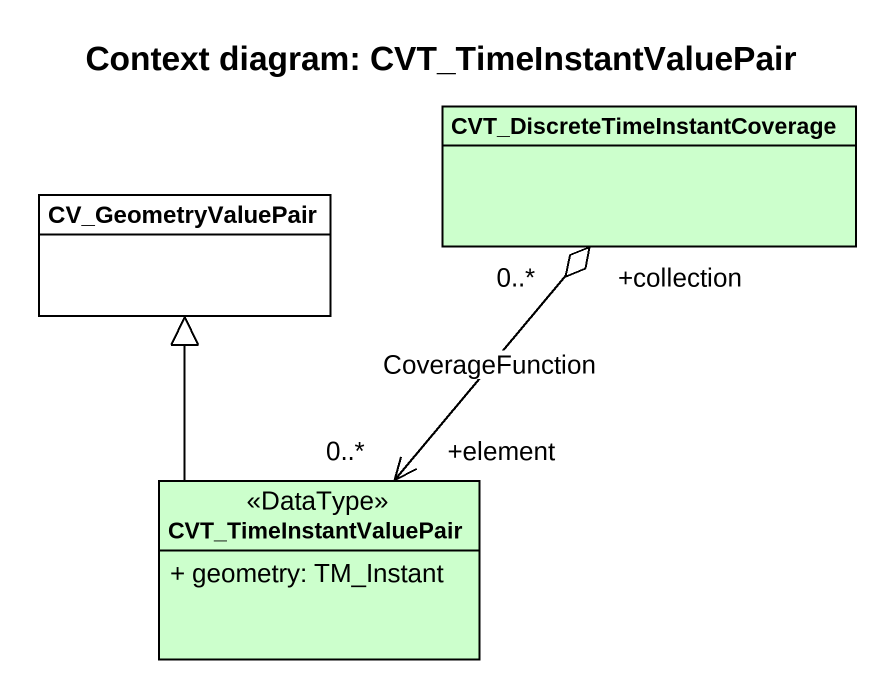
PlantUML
@startuml
title Context diagram: CVT_TimeInstantValuePair
hide circle
hide empty members
skinparam classAttributeIconSize 0
class "CVT_DiscreteTimeInstantCoverage" as CVT_DiscreteTimeInstantCover #CCFFCC
class CV_GeometryValuePair
class CVT_TimeInstantValuePair <<DataType>> #CCFFCC {
  + geometry: TM_Instant
}
CVT_TimeInstantValuePair "+element\n0..*" <-up-o "+collection\n0..*" CVT_DiscreteTimeInstantCover : CoverageFunction
CVT_TimeInstantValuePair -up-|> CV_GeometryValuePair
@enduml
